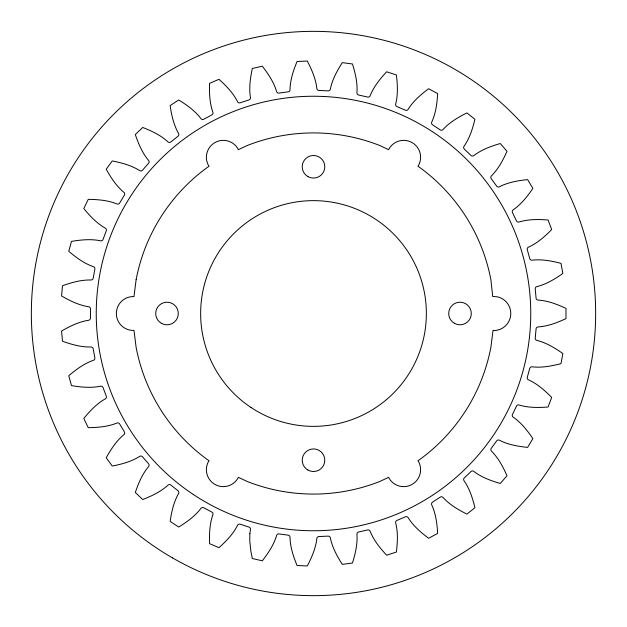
<?xml version="1.0" encoding="UTF-8"?>
<svg xmlns="http://www.w3.org/2000/svg" width="627" height="627" viewBox="0 0 627 627"><rect width="100%" height="100%" fill="white"/><g stroke="black" fill="none" stroke-linecap="round" stroke-linejoin="round"><path stroke-width="0.94" d="M249.875 533.608L249.765 540.882L250.902 551.439L252.32 558.516L262.313 560.797C268.199 553.179 273.74 544.981 276.546 535.685A2.14 2.14 0 0 1 279.015 533.922L288.099 535.152A2.14 2.14 0 0 1 290.011 537.511C290.238 547.222 293.405 556.588 297.057 565.499L307.293 565.962C311.721 557.411 315.71 548.366 316.815 538.711A2.14 2.14 0 0 1 318.924 536.54L328.086 536.124A2.14 2.14 0 0 1 330.382 538.099C332.349 547.614 337.13 556.274 342.318 564.386L352.468 563.015C355.305 553.813 357.617 544.197 356.975 534.502A2.14 2.14 0 0 1 358.668 531.986L367.602 529.94A2.14 2.14 0 0 1 370.22 531.477C373.849 540.49 380.103 548.155 386.647 555.208L396.397 552.042C397.542 542.488 398.098 532.605 395.739 523.184A2.14 2.14 0 0 1 396.954 520.41L405.387 516.805A2.14 2.14 0 0 1 408.232 517.847C413.412 526.061 420.929 532.488 428.633 538.264L437.654 533.412C437.082 523.796 435.859 513.983 431.854 505.135A2.14 2.14 0 0 1 432.552 502.18L440.209 497.133A2.14 2.14 0 0 1 443.195 497.65C449.755 504.806 458.306 509.79 466.919 514.093L474.929 507.705C472.64 498.355 469.694 488.911 464.176 480.917A2.14 2.14 0 0 1 464.333 477.892L470.963 471.551A2.14 2.14 0 0 1 473.988 471.535C481.724 477.406 491.027 480.776 500.268 483.48L507.008 475.76C503.089 466.966 498.504 458.204 491.646 451.322A2.14 2.14 0 0 1 491.262 448.321L496.655 440.899A2.14 2.14 0 0 1 499.633 440.334C508.293 444.731 518.043 446.393 527.62 447.396L532.872 438.602C527.448 430.647 521.366 422.841 513.395 417.3A2.14 2.14 0 0 1 512.478 414.416L516.46 406.147A2.14 2.14 0 0 1 519.289 405.066C528.592 407.84 538.483 407.73 548.084 407.009L551.689 397.424C544.926 390.566 537.551 383.975 528.71 379.938A2.14 2.14 0 0 1 527.299 377.258L529.737 368.417A2.14 2.14 0 0 1 532.331 366.85C541.979 367.924 551.697 366.043 561.016 363.621L562.842 353.542C554.966 348.001 546.532 342.836 537.12 340.445A2.14 2.14 0 0 1 535.246 338.063L536.069 328.924A2.14 2.14 0 0 1 538.334 326.918C548.029 326.252 557.246 322.67 565.985 318.626L565.985 308.374C557.246 304.33 548.029 300.748 538.334 300.082A2.14 2.14 0 0 1 536.069 298.076L535.246 288.937A2.14 2.14 0 0 1 537.12 286.555C546.532 284.164 554.966 278.999 562.842 273.458L561.016 263.379C551.697 260.957 541.979 259.076 532.331 260.15A2.14 2.14 0 0 1 529.737 258.583L527.299 249.742A2.14 2.14 0 0 1 528.71 247.062C537.551 243.025 544.926 236.434 551.689 229.576L548.084 219.991C538.483 219.27 528.592 219.16 519.289 221.934A2.14 2.14 0 0 1 516.46 220.853L512.478 212.584A2.14 2.14 0 0 1 513.395 209.7C521.366 204.159 527.448 196.353 532.872 188.398L527.62 179.604C518.043 180.607 508.293 182.269 499.633 186.666A2.14 2.14 0 0 1 496.655 186.101L491.262 178.679A2.14 2.14 0 0 1 491.646 175.678C498.504 168.796 503.089 160.034 507.008 151.24L500.268 143.52C491.027 146.224 481.724 149.594 473.988 155.465A2.14 2.14 0 0 1 470.963 155.449L464.333 149.108A2.14 2.14 0 0 1 464.176 146.083C469.694 138.089 472.64 128.645 474.929 119.295L466.919 112.907C458.306 117.21 449.755 122.194 443.195 129.35A2.14 2.14 0 0 1 440.209 129.867L432.552 124.82A2.14 2.14 0 0 1 431.854 121.865C435.859 113.017 437.082 103.204 437.654 93.588L428.633 88.736C420.929 94.512 413.412 100.939 408.232 109.153A2.14 2.14 0 0 1 405.387 110.195L396.954 106.59A2.14 2.14 0 0 1 395.739 103.816C398.098 94.395 397.542 84.512 396.397 74.958L386.647 71.791C380.103 78.845 373.849 86.51 370.22 95.523A2.14 2.14 0 0 1 367.602 97.06L358.668 95.014A2.14 2.14 0 0 1 356.975 92.498C357.617 82.803 355.305 73.187 352.468 63.985L342.318 62.614C337.13 70.726 332.349 79.386 330.382 88.901A2.14 2.14 0 0 1 328.086 90.876L318.924 90.46A2.14 2.14 0 0 1 316.815 88.289C315.71 78.634 311.721 69.589 307.293 61.038L297.057 61.501C293.405 70.412 290.238 79.778 290.011 89.489A2.14 2.14 0 0 1 288.099 91.848L279.015 93.078A2.14 2.14 0 0 1 276.546 91.315C273.74 82.019 268.199 73.821 262.313 66.203L252.32 68.484C250.322 77.905 248.888 87.686 250.392 97.287A2.14 2.14 0 0 1 248.935 99.944L240.212 102.781A2.14 2.14 0 0 1 237.468 101.48C233.048 92.835 226.135 85.766 218.98 79.316L209.559 83.344C209.269 92.968 209.606 102.859 212.796 112.029A2.14 2.14 0 0 1 211.84 114.906L203.759 119.248A2.14 2.14 0 0 1 200.836 118.464C194.942 110.744 186.87 105.022 178.679 99.959L170.129 105.602C171.571 115.125 173.663 124.797 178.444 133.245A2.14 2.14 0 0 1 178.013 136.247L170.842 141.968A2.14 2.14 0 0 1 167.824 141.718C160.645 135.173 151.679 130.98 142.721 127.461L135.314 134.546C138.426 143.654 142.211 152.792 148.427 160.261A2.14 2.14 0 0 1 148.536 163.286L142.509 170.199A2.14 2.14 0 0 1 139.492 170.489C131.255 165.332 121.693 162.808 112.249 160.951L106.222 169.235C110.916 177.645 116.269 185.96 123.715 192.199A2.14 2.14 0 0 1 124.373 195.162L119.663 203.03A2.14 2.14 0 0 1 116.747 203.861C107.726 200.256 97.867 199.48 88.242 199.339L83.799 208.564C89.912 216.001 96.668 223.228 105.109 228.032A2.14 2.14 0 0 1 106.276 230.83L103.055 239.42A2.14 2.14 0 0 1 100.336 240.752C90.813 238.816 80.977 239.812 71.478 241.395L68.751 251.27C76.094 257.493 84.034 263.395 93.196 266.616A2.14 2.14 0 0 1 94.849 269.163L93.211 278.184A2.14 2.14 0 0 1 90.774 279.987C81.063 279.783 71.556 282.518 62.488 285.763L61.571 295.968C69.91 300.78 78.775 305.177 88.368 306.705A2.14 2.14 0 0 1 90.445 308.915L90.445 318.085A2.14 2.14 0 0 1 88.368 320.295C78.775 321.823 69.91 326.22 61.571 331.032L62.488 341.237C71.556 344.482 81.063 347.217 90.774 347.013A2.14 2.14 0 0 1 93.211 348.816L94.849 357.837A2.14 2.14 0 0 1 93.196 360.384C84.034 363.605 76.094 369.507 68.751 375.73L71.478 385.605C80.977 387.188 90.813 388.184 100.336 386.248A2.14 2.14 0 0 1 103.055 387.58L106.276 396.17A2.14 2.14 0 0 1 105.109 398.968C96.668 403.772 89.912 410.998 83.799 418.436L88.242 427.661C97.867 427.52 107.726 426.744 116.747 423.139A2.14 2.14 0 0 1 119.663 423.97L124.373 431.838A2.14 2.14 0 0 1 123.715 434.801C116.269 441.04 110.916 449.355 106.222 457.765L112.249 466.049C121.693 464.192 131.255 461.668 139.492 456.511A2.14 2.14 0 0 1 142.509 456.801L148.536 463.714A2.14 2.14 0 0 1 148.427 466.739C142.211 474.208 138.426 483.346 135.314 492.454L142.721 499.539C151.679 496.02 160.645 491.827 167.824 485.282A2.14 2.14 0 0 1 170.842 485.032L178.013 490.753A2.14 2.14 0 0 1 178.444 493.755C173.663 502.203 171.571 511.875 170.129 521.398L178.679 527.041C186.87 521.977 194.942 516.256 200.836 508.536A2.14 2.14 0 0 1 203.759 507.752L211.84 512.094A2.14 2.14 0 0 1 212.796 514.971C209.606 524.141 209.269 534.032 209.559 543.656L218.98 547.684C226.135 541.234 233.048 534.165 237.468 525.52A2.14 2.14 0 0 1 240.212 524.219L248.935 527.056A2.14 2.14 0 0 1 250.392 529.713L249.875 533.608M136.122 279.666L133.974 296.665L133.277 296.571A16.929 16.929 0 0 0 116.348 313.5A16.929 16.929 0 0 0 133.277 330.429L133.974 330.335L136.122 347.334A180.576 180.576 0 0 0 207.357 459.591L209.081 460.68L208.65 461.245A16.929 16.929 0 0 0 214.849 484.373A16.929 16.929 0 0 0 237.97 478.174L238.331 477.304L247.022 481.395A180.576 180.576 0 0 0 379.978 481.395L388.669 477.304L389.03 478.174A16.929 16.929 0 0 0 412.151 484.373A16.929 16.929 0 0 0 418.35 461.245L417.919 460.68L419.643 459.591A180.576 180.576 0 0 0 490.878 347.334L493.018 330.413L494.727 330.539A17.07 17.07 0 0 0 497.164 296.783L492.712 296.461L490.878 279.666A180.576 180.576 0 0 0 419.643 167.409L417.919 166.32L418.35 165.755A16.929 16.929 0 0 0 412.151 142.627A16.929 16.929 0 0 0 389.03 148.826L388.669 149.696L379.978 145.605A180.576 180.576 0 0 0 247.022 145.605L238.299 149.712L237.602 148.215A16.929 16.929 0 0 0 214.238 142.995A16.929 16.929 0 0 0 209.018 166.359L207.357 167.409A180.576 180.576 0 0 0 136.122 279.666M251.043 407.503A112.86 112.86 0 0 0 426.141 320.585A112.86 112.86 0 0 0 263.316 212.412A112.86 112.86 0 0 0 251.043 407.503M172.425 557.85A282.15 282.15 0 0 0 595.65 313.5A282.15 282.15 0 0 0 172.425 69.15A282.15 282.15 0 0 0 172.425 557.85M193.273 494.46A217.255 217.255 0 0 0 530.324 327.145A217.255 217.255 0 0 0 216.903 118.903A217.255 217.255 0 0 0 193.273 494.46M307.857 176.555A11.286 11.286 0 0 0 324.786 166.782A11.286 11.286 0 0 0 307.857 157.009A11.286 11.286 0 0 0 307.857 176.555M454.356 323.273A11.286 11.286 0 0 0 471.285 313.5A11.286 11.286 0 0 0 454.356 303.727A11.286 11.286 0 0 0 454.356 323.273M161.358 323.273A11.286 11.286 0 0 0 178.287 313.5A11.286 11.286 0 0 0 161.358 303.727A11.286 11.286 0 0 0 161.358 323.273M307.857 469.991A11.286 11.286 0 0 0 324.786 460.218A11.286 11.286 0 0 0 307.857 450.445A11.286 11.286 0 0 0 307.857 469.991"/></g></svg>
